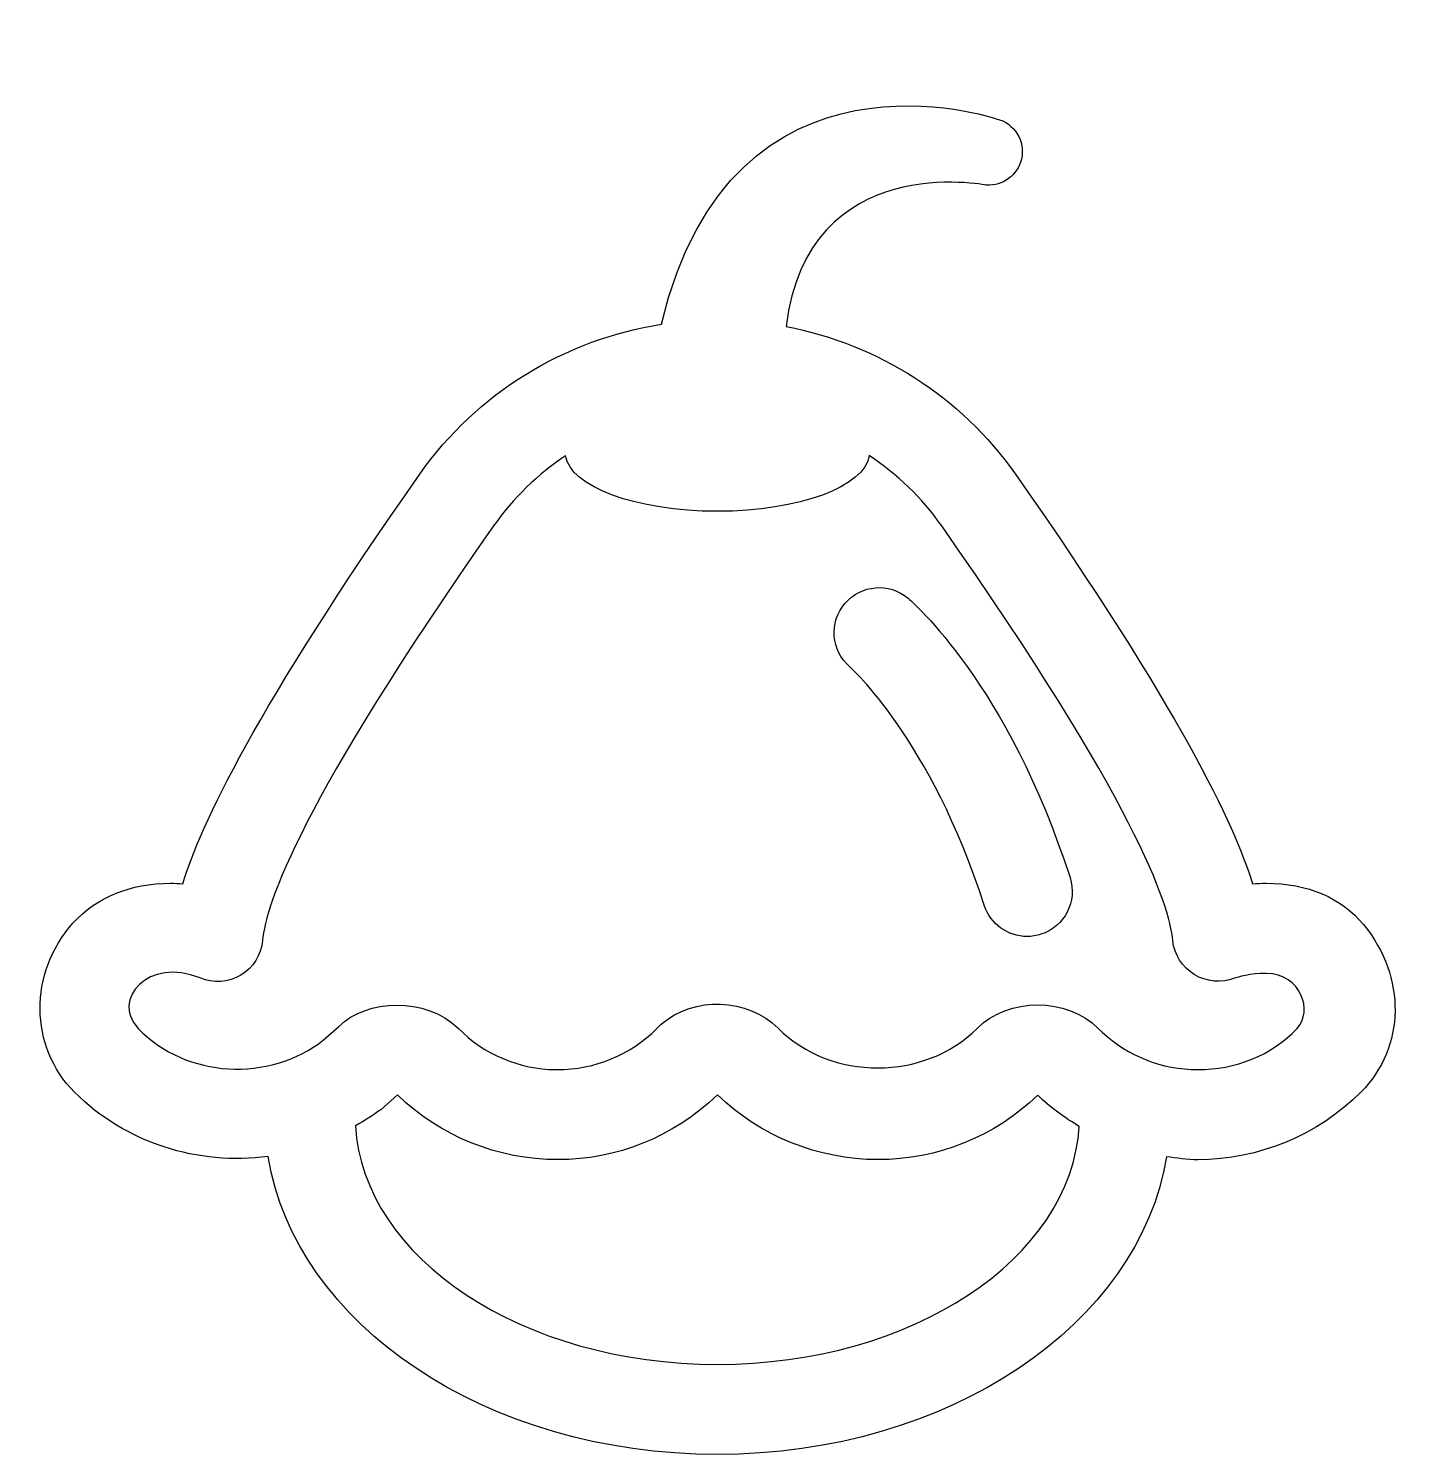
# Model space of a CAD drawing. Header units: centimetres. Extents: x -6.5 to 6.6, y -6.5 to 7.2.
import ezdxf

# ---------------------------------------------------------------- set-up
doc = ezdxf.new("R2010")
doc.units = ezdxf.units.CM
doc.header["$MEASUREMENT"] = 0
doc.layers.add('Layer 1', color=7, linetype='Continuous')

msp = doc.modelspace()

# ---------------------------------------------------------------- linework, layer by layer
at = {"layer": 'Layer 1'}
for points, knots in [([(6.23869, -1.41729), (6.02626, -1.15855), (5.70397, -1.02182), (5.30638, -1.02182), (5.30638, -1.02182), (5.26222, -1.02182), (5.21886, -1.02349), (5.17681, -1.02645), (5.17681, -1.02645), (5.00218, -0.46688), (4.48977, 0.63878), (2.90954, 2.89049), (2.90954, 2.89049), (2.38707, 3.63582), (1.59525, 4.13358), (0.7171, 4.30252), (0.7171, 4.30252), (0.92186, 5.99302), (2.63226, 5.65467), (2.63226, 5.65467), (2.63226, 5.65467), (2.78712, 5.64417), (2.931, 5.74722), (2.9672, 5.9033), (2.9672, 5.9033), (3.00718, 6.07621), (2.89947, 6.24874), (2.72653, 6.28912), (2.72653, 6.28912), (2.72653, 6.28912), (0.1965, 7.1523), (-0.47525, 4.32409), (-0.47525, 4.32409), (-1.40108, 4.17894), (-2.24005, 3.66906), (-2.78541, 2.89092), (-2.78541, 2.89092), (-4.36483, 0.64048), (-4.8777, -0.46604), (-5.0523, -1.0256), (-5.0523, -1.0256), (-5.09016, -1.02306), (-5.12887, -1.02182), (-5.16882, -1.02182), (-5.16882, -1.02182), (-5.55506, -1.02182), (-5.87774, -1.15393), (-6.10285, -1.40383), (-6.10285, -1.40383), (-6.52735, -1.87672), (-6.52063, -2.58607), (-6.08769, -3.0194), (-6.08769, -3.0194), (-5.59816, -3.50893), (-4.9054, -3.72277), (-4.2355, -3.63437), (-4.2355, -3.63437), (-3.97899, -5.23698), (-2.15217, -6.48409), (0.05996, -6.48409), (0.05996, -6.48409), (2.27053, -6.48409), (4.09613, -5.23825), (4.35407, -3.6368), (4.35407, -3.6368), (4.45257, -3.65043), (4.55092, -3.66527), (4.65173, -3.66564), (4.65173, -3.66564), (4.65218, -3.66564), (4.65303, -3.66564), (4.65342, -3.66564), (4.65342, -3.66564), (5.23611, -3.66564), (5.80494, -3.42918), (6.2143, -3.0173), (6.2143, -3.0173), (6.63882, -2.59069), (6.6489, -1.91754), (6.23869, -1.41729)], [0, 0, 0, 0, 0.04761905, 0.04761905, 0.04761905, 0.04761905, 0.0952381, 0.0952381, 0.0952381, 0.0952381, 0.14285714, 0.14285714, 0.14285714, 0.14285714, 0.19047619, 0.19047619, 0.19047619, 0.19047619, 0.23809524, 0.23809524, 0.23809524, 0.23809524, 0.28571429, 0.28571429, 0.28571429, 0.28571429, 0.33333333, 0.33333333, 0.33333333, 0.33333333, 0.38095238, 0.38095238, 0.38095238, 0.38095238, 0.42857143, 0.42857143, 0.42857143, 0.42857143, 0.47619048, 0.47619048, 0.47619048, 0.47619048, 0.52380952, 0.52380952, 0.52380952, 0.52380952, 0.57142857, 0.57142857, 0.57142857, 0.57142857, 0.61904762, 0.61904762, 0.61904762, 0.61904762, 0.66666667, 0.66666667, 0.66666667, 0.66666667, 0.71428571, 0.71428571, 0.71428571, 0.71428571, 0.76190476, 0.76190476, 0.76190476, 0.76190476, 0.80952381, 0.80952381, 0.80952381, 0.80952381, 0.85714286, 0.85714286, 0.85714286, 0.85714286, 0.9047619, 0.9047619, 0.9047619, 0.9047619, 1, 1, 1, 1]), ([(5.6034, -2.4098), (5.36324, -2.66864), (5.00851, -2.80403), (4.65381, -2.80403), (4.65381, -2.80403), (4.31009, -2.80234), (3.98402, -2.67359), (3.73872, -2.44473), (3.73872, -2.44473), (3.73872, -2.44473), (3.70086, -2.40896), (3.70086, -2.40896), (3.70086, -2.40896), (3.40593, -2.11067), (2.83922, -2.11067), (2.54262, -2.40981), (2.54262, -2.40981), (2.04322, -2.91133), (1.1475, -2.91511), (0.64138, -2.40814), (0.64138, -2.40814), (0.34685, -2.1149), (-0.16179, -2.09765), (-0.47693, -2.36901), (-0.47693, -2.36901), (-0.48492, -2.37573), (-0.5127, -2.40394), (-0.52027, -2.4115), (-0.52027, -2.4115), (-0.77353, -2.66394), (-1.10886, -2.80319), (-1.47489, -2.80319), (-1.47489, -2.80319), (-1.4787, -2.80361), (-1.48288, -2.80319), (-1.48751, -2.80319), (-1.48751, -2.80319), (-1.83168, -2.8011), (-2.17077, -2.65804), (-2.42027, -2.40772), (-2.42027, -2.40772), (-2.72404, -2.10649), (-3.29916, -2.12753), (-3.55917, -2.39089), (-3.55917, -2.39089), (-3.55917, -2.39089), (-3.70895, -2.52342), (-3.70895, -2.52342), (-3.70895, -2.52342), (-4.22433, -2.92437), (-5.01909, -2.88757), (-5.47809, -2.41026), (-5.47809, -2.41026), (-5.74355, -2.13422), (-5.3803, -1.72345), (-4.88656, -1.92726), (-4.88656, -1.92726), (-4.75985, -1.97957), (-4.61563, -1.9706), (-4.49783, -1.90033), (-4.49783, -1.90033), (-4.37959, -1.83006), (-4.30262, -1.70721), (-4.28958, -1.57047), (-4.28958, -1.57047), (-4.25675, -1.21789), (-3.92607, -0.23424), (-2.07991, 2.39614), (-2.07991, 2.39614), (-1.89203, 2.66427), (-1.65724, 2.88972), (-1.39173, 3.06699), (-1.39173, 3.06699), (-1.35027, 2.77119), (-0.71948, 2.53539), (0.05948, 2.53539), (0.05948, 2.53539), (0.8405, 2.53539), (1.47294, 2.7724), (1.5113, 3.06935), (1.5113, 3.06935), (1.77861, 2.89155), (2.01515, 2.6653), (2.20432, 2.39572), (2.20432, 2.39572), (4.05005, -0.23424), (4.38115, -1.2183), (4.41481, -1.57086), (4.41481, -1.57086), (4.42746, -1.70466), (4.50569, -1.8233), (4.62015, -1.89442), (4.62015, -1.89442), (4.73416, -1.96594), (4.88016, -1.97729), (5.00467, -1.93019), (5.00467, -1.93019), (5.02906, -1.92093), (5.15956, -1.8804), (5.30632, -1.88349), (5.30632, -1.88349), (5.64409, -1.89061), (5.75762, -2.24356), (5.6034, -2.4098)], [0, 0, 0, 0, 0.03703704, 0.03703704, 0.03703704, 0.03703704, 0.07407407, 0.07407407, 0.07407407, 0.07407407, 0.11111111, 0.11111111, 0.11111111, 0.11111111, 0.14814815, 0.14814815, 0.14814815, 0.14814815, 0.18518519, 0.18518519, 0.18518519, 0.18518519, 0.22222222, 0.22222222, 0.22222222, 0.22222222, 0.25925926, 0.25925926, 0.25925926, 0.25925926, 0.2962963, 0.2962963, 0.2962963, 0.2962963, 0.33333333, 0.33333333, 0.33333333, 0.33333333, 0.37037037, 0.37037037, 0.37037037, 0.37037037, 0.40740741, 0.40740741, 0.40740741, 0.40740741, 0.44444444, 0.44444444, 0.44444444, 0.44444444, 0.48148148, 0.48148148, 0.48148148, 0.48148148, 0.51851852, 0.51851852, 0.51851852, 0.51851852, 0.55555556, 0.55555556, 0.55555556, 0.55555556, 0.59259259, 0.59259259, 0.59259259, 0.59259259, 0.62962963, 0.62962963, 0.62962963, 0.62962963, 0.66666667, 0.66666667, 0.66666667, 0.66666667, 0.7037037, 0.7037037, 0.7037037, 0.7037037, 0.74074074, 0.74074074, 0.74074074, 0.74074074, 0.77777778, 0.77777778, 0.77777778, 0.77777778, 0.81481481, 0.81481481, 0.81481481, 0.81481481, 0.85185185, 0.85185185, 0.85185185, 0.85185185, 0.88888889, 0.88888889, 0.88888889, 0.88888889, 0.92592593, 0.92592593, 0.92592593, 0.92592593, 1, 1, 1, 1]), ([(1.88293, 1.70447), (1.70201, 1.85719), (1.43274, 1.83404), (1.27878, 1.65483), (1.27878, 1.65483), (1.12479, 1.47475), (1.14583, 1.20337), (1.32461, 1.04814), (1.32461, 1.04814), (1.3322, 1.04142), (2.09875, 0.36319), (2.6112, -1.23135), (2.6112, -1.23135), (2.67012, -1.41436), (2.83922, -1.53049), (3.02141, -1.53049), (3.02141, -1.53049), (3.06517, -1.53049), (3.10933, -1.52377), (3.15309, -1.50988), (3.15309, -1.50988), (3.37986, -1.43709), (3.5044, -1.19434), (3.43162, -0.96799), (3.43162, -0.96799), (2.83673, 0.88239), (1.92164, 1.67166), (1.88293, 1.70447)], [0, 0, 0, 0, 0.125, 0.125, 0.125, 0.125, 0.25, 0.25, 0.25, 0.25, 0.375, 0.375, 0.375, 0.375, 0.5, 0.5, 0.5, 0.5, 0.625, 0.625, 0.625, 0.625, 0.75, 0.75, 0.75, 0.75, 1, 1, 1, 1]), ([(0.05995, -5.62245), (-1.80653, -5.62245), (-3.32883, -4.60716), (-3.40083, -3.34105), (-3.40083, -3.34105), (-3.31918, -3.29279), (-3.23658, -3.24673), (-3.1599, -3.18685), (-3.1599, -3.18685), (-3.1599, -3.18685), (-2.99959, -3.04633), (-2.99959, -3.04633), (-2.99959, -3.04633), (-2.59232, -3.43971), (-2.04032, -3.66479), (-1.46522, -3.66479), (-1.46522, -3.66479), (-0.90269, -3.66479), (-0.37175, -3.45442), (0.06116, -3.0459), (0.06116, -3.0459), (0.46928, -3.43928), (1.02506, -3.66436), (1.59344, -3.66436), (1.59344, -3.66436), (2.16983, -3.66436), (2.71088, -3.44558), (3.12278, -3.04801), (3.12278, -3.04801), (3.12278, -3.04801), (3.14717, -3.07158), (3.14717, -3.07158), (3.14717, -3.07158), (3.26152, -3.17813), (3.38752, -3.2678), (3.51939, -3.34691), (3.51939, -3.34691), (3.4431, -4.61031), (1.9231, -5.62245), (0.05995, -5.62245)], [0, 0, 0, 0, 0.09090909, 0.09090909, 0.09090909, 0.09090909, 0.18181818, 0.18181818, 0.18181818, 0.18181818, 0.27272727, 0.27272727, 0.27272727, 0.27272727, 0.36363636, 0.36363636, 0.36363636, 0.36363636, 0.45454545, 0.45454545, 0.45454545, 0.45454545, 0.54545455, 0.54545455, 0.54545455, 0.54545455, 0.63636364, 0.63636364, 0.63636364, 0.63636364, 0.72727273, 0.72727273, 0.72727273, 0.72727273, 0.81818182, 0.81818182, 0.81818182, 0.81818182, 1, 1, 1, 1])]:
    msp.add_open_spline(points, degree=3, knots=knots, dxfattribs=at)

doc.saveas('drawing.dxf')
